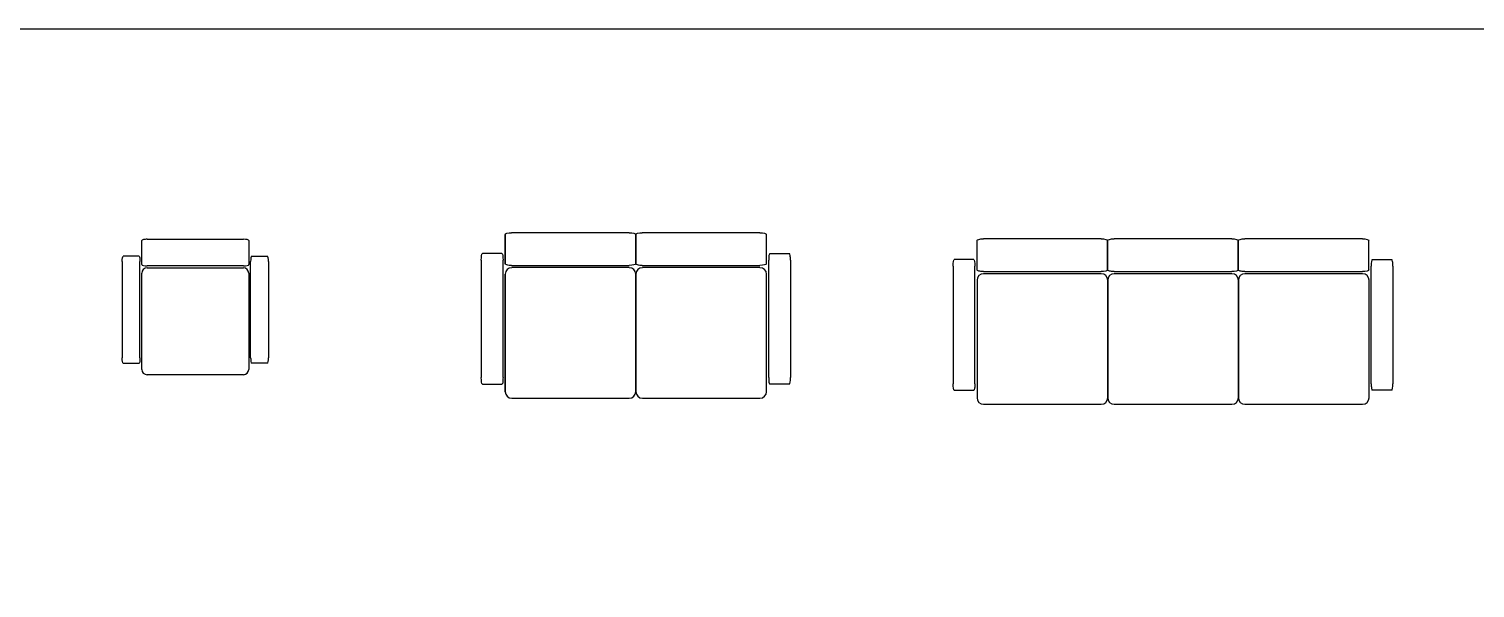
# Model space of a CAD drawing. Header units: centimetres. Extents: x 56177 to 99483, y 493 to 15482.
# Drawn here: x 60994 to 61806, y 2481 to 2794 of the extents above; entities that cross this region are included whole.
import ezdxf

# ---------------------------------------------------------------- set-up
doc = ezdxf.new("R2010")
doc.units = ezdxf.units.CM
doc.header["$MEASUREMENT"] = 0
doc.set_wipeout_variables(frame=1)

# ---------------------------------------------------------------- blocks, each defined once
blk = doc.blocks.new('6-canapé 2pl-plan')
blk.add_wipeout([(-86.1, 44.53), (-75.11, 44.53), (-73.36, 55.29), (-69.69, 56.21), (69.56, 56.21), (73.22, 55.29), (73.22, 44.64), (75.11, 44.53), (86.1, 44.53), (86.71, 40.87), (86.71, -25.09), (86.1, -28.76), (75.11, -28.76), (73.29, -32.98), (69.63, -36.65), (-69.63, -36.65), (-73.29, -32.98), (-75.07, -28.75), (-86.1, -28.76), (-86.71, -25.09)]).dxf.layer = 'Defpoints'
for p, q in [((-73.36, 55.29), (-73.36, 38.8)), ((-73.36, 38.8), (-73.36, 55.29)), ((-3.73, 56.21), (-69.69, 56.21)), ((-0.07, 55.29), (-0.07, 38.8)), ((-0.07, 38.8), (-0.07, 55.29)), ((69.56, 56.21), (3.6, 56.21)), ((73.22, 38.8), (73.22, 55.29)), ((-86.71, 40.87), (-86.71, -25.09)), ((-75.11, 44.53), (-86.1, 44.53)), ((-74.5, -25.09), (-74.5, 40.87)), ((74.5, -25.09), (74.5, 40.87)), ((75.11, 44.53), (86.1, 44.53)), ((86.71, 40.87), (86.71, -25.09)), ((-73.29, 32.98), (-73.29, -32.98)), ((-73.29, -32.98), (-73.29, 32.98)), ((-69.69, 37.89), (-3.73, 37.89)), ((-3.66, 36.65), (-69.63, 36.65)), ((0, -32.98), (0, 32.98)), ((0, 32.98), (0, -32.98)), ((3.6, 37.89), (69.56, 37.89)), ((69.63, 36.65), (3.66, 36.65)), ((73.29, -32.98), (73.29, 32.98)), ((-86.1, -28.76), (-75.11, -28.76)), ((86.1, -28.76), (75.11, -28.76)), ((-69.63, -36.65), (-3.66, -36.65)), ((3.66, -36.65), (69.63, -36.65))]:
    blk.add_line(p, q)
for centre, start, end in [((-69.63, 32.98), 90, 180), ((-3.66, 32.98), 0, 90), ((3.66, 32.98), 90, 180), ((69.63, 32.98), 0, 90), ((-69.63, -32.98), 180, 270), ((-3.66, -32.98), 270, 0), ((3.66, -32.98), 180, 270), ((69.63, -32.98), 270, 0)]:
    blk.add_arc(centre, 3.66, start, end)
at = {"extrusion": (0, 0, -1)}
for centre, major_axis, ratio, start_param, end_param in [((-69.69, 55.29), (3.66, 0), 0.25, 3.141593, 4.712389), ((-3.73, 55.29), (3.66, 0), 0.25, 4.712389, 6.283185), ((3.6, 55.29), (3.66, 0), 0.25, 3.141593, 4.712389), ((69.56, 55.29), (3.66, 0), 0.25, 4.712389, 6.283185), ((-86.1, 40.87), (0, 3.66), 0.166667, 4.712389, 6.283185), ((-75.11, 40.87), (0, 3.66), 0.166667, 0, 1.570796), ((-69.69, 38.8), (3.66, 0), 0.25, 1.570796, 3.141593), ((-3.73, 38.8), (3.66, 0), 0.25, 0, 1.570796), ((3.6, 38.8), (3.66, 0), 0.25, 1.570796, 3.141593), ((69.56, 38.8), (3.66, 0), 0.25, 0, 1.570796), ((-86.1, -25.09), (0, 3.66), 0.166667, 3.141593, 4.712389), ((-75.11, -25.09), (0, 3.66), 0.166667, 1.570796, 3.141593)]:
    blk.add_ellipse(centre, major_axis=major_axis, ratio=ratio, start_param=start_param, end_param=end_param, dxfattribs=at)
for centre, major_axis, start_param, end_param in [((75.11, 40.87), (0, 3.66), 0, 1.570796), ((86.1, 40.87), (0, -3.66), 1.570796, 3.141593), ((75.11, -25.09), (0, 3.66), 1.570796, 3.141593), ((86.1, -25.09), (0, 3.66), 3.141593, 4.712389)]:
    blk.add_ellipse(centre, major_axis=major_axis, ratio=0.166667, start_param=start_param, end_param=end_param)
blk = doc.blocks.new('6-canapé 3pl-plan')
blk.add_wipeout([(-122.68, -11.68), (-109.94, -11.68), (-109.94, -0.92), (-106.27, 0), (106.27, 0), (109.94, -0.92), (111.82, -11.68), (122.82, -11.68), (123.43, -15.34), (123.43, -81.3), (122.82, -84.97), (111.82, -84.97), (110, -89.19), (106.34, -92.85), (-106.2, -92.85), (-109.87, -89.19), (-111.69, -84.97), (-122.68, -84.97), (-123.29, -81.3), (-123.29, -15.34)]).dxf.layer = 'Defpoints'
for p, q in [((-40.31, 0), (-106.27, 0)), ((32.98, 0), (-32.98, 0)), ((106.27, 0), (40.31, 0)), ((-109.94, -0.92), (-109.94, -17.41)), ((-36.65, -0.92), (-36.65, -17.41)), ((-36.65, -17.41), (-36.65, -0.92)), ((36.65, -0.92), (36.65, -17.41)), ((36.65, -17.41), (36.65, -0.92)), ((109.94, -17.41), (109.94, -0.92)), ((-123.29, -15.34), (-123.29, -81.3)), ((-111.69, -11.68), (-122.68, -11.68)), ((-111.08, -81.3), (-111.08, -15.34)), ((111.21, -81.3), (111.21, -15.34)), ((111.82, -11.68), (122.82, -11.68)), ((123.43, -15.34), (123.43, -81.3)), ((-109.87, -23.23), (-109.87, -89.19)), ((-106.27, -18.32), (-40.31, -18.32)), ((-40.24, -19.56), (-106.2, -19.56)), ((-36.58, -23.23), (-36.58, -89.19)), ((-36.58, -89.19), (-36.58, -23.23)), ((-32.98, -18.32), (32.98, -18.32)), ((33.05, -19.56), (-32.91, -19.56)), ((36.71, -89.19), (36.71, -23.23)), ((36.71, -23.23), (36.71, -89.19)), ((40.31, -18.32), (106.27, -18.32)), ((106.34, -19.56), (40.38, -19.56)), ((110, -89.19), (110, -23.23)), ((-122.68, -84.97), (-111.69, -84.97)), ((122.82, -84.97), (111.82, -84.97)), ((-106.2, -92.85), (-40.24, -92.85)), ((-32.91, -92.85), (33.05, -92.85)), ((40.38, -92.85), (106.34, -92.85))]:
    blk.add_line(p, q)
for centre, start, end in [((-106.2, -23.23), 90, 180), ((-40.24, -23.23), 0, 90), ((-32.91, -23.23), 90, 180), ((33.05, -23.23), 0, 90), ((40.38, -23.23), 90, 180), ((106.34, -23.23), 0, 90), ((-106.2, -89.19), 180, 270), ((-40.24, -89.19), 270, 0), ((-32.91, -89.19), 180, 270), ((33.05, -89.19), 270, 0), ((40.38, -89.19), 180, 270), ((106.34, -89.19), 270, 0)]:
    blk.add_arc(centre, 3.66, start, end)
at = {"extrusion": (0, 0, -1)}
for centre, major_axis, ratio, start_param, end_param in [((-106.27, -0.92), (3.66, 0), 0.25, 3.141593, 4.712389), ((-40.31, -0.92), (3.66, 0), 0.25, 4.712389, 6.283185), ((-32.98, -0.92), (3.66, 0), 0.25, 3.141593, 4.712389), ((32.98, -0.92), (3.66, 0), 0.25, 4.712389, 6.283185), ((40.31, -0.92), (3.66, 0), 0.25, 3.141593, 4.712389), ((106.27, -0.92), (3.66, 0), 0.25, 4.712389, 6.283185), ((-122.68, -15.34), (0, 3.66), 0.166667, 4.712389, 6.283185), ((-111.69, -15.34), (0, 3.66), 0.166667, 0, 1.570796), ((-106.27, -17.41), (3.66, 0), 0.25, 1.570796, 3.141593), ((-40.31, -17.41), (3.66, 0), 0.25, 0, 1.570796), ((-32.98, -17.41), (3.66, 0), 0.25, 1.570796, 3.141593), ((32.98, -17.41), (3.66, 0), 0.25, 0, 1.570796), ((40.31, -17.41), (3.66, 0), 0.25, 1.570796, 3.141593), ((106.27, -17.41), (3.66, 0), 0.25, 0, 1.570796), ((-122.68, -81.3), (0, 3.66), 0.166667, 3.141593, 4.712389), ((-111.69, -81.3), (0, 3.66), 0.166667, 1.570796, 3.141593)]:
    blk.add_ellipse(centre, major_axis=major_axis, ratio=ratio, start_param=start_param, end_param=end_param, dxfattribs=at)
for centre, major_axis, start_param, end_param in [((111.82, -15.34), (0, 3.66), 0, 1.570796), ((122.82, -15.34), (0, -3.66), 1.570796, 3.141593), ((111.82, -81.3), (0, 3.66), 1.570796, 3.141593), ((122.82, -81.3), (0, 3.66), 3.141593, 4.712389)]:
    blk.add_ellipse(centre, major_axis=major_axis, ratio=0.166667, start_param=start_param, end_param=end_param)
blk = doc.blocks.new('6-fauteuil-plan')
for p, q in [((-27, 0), (27, 0)), ((-30, -14.25), (-30, -0.75)), ((30, -0.75), (30, -14.25)), ((-41.04, -12.56), (-41.04, -66.56)), ((-31.54, -9.56), (-40.54, -9.56)), ((-31.04, -66.56), (-31.04, -12.56)), ((-27.05, -16.02), (26.95, -16.02)), ((27, -15), (-27, -15)), ((31.04, -66.56), (31.04, -12.56)), ((31.54, -9.56), (40.54, -9.56)), ((41.04, -12.56), (41.04, -66.56)), ((-30.05, -73.02), (-30.05, -19.02)), ((29.95, -19.02), (29.95, -73.02)), ((-40.54, -69.56), (-31.54, -69.56)), ((40.54, -69.56), (31.54, -69.56)), ((26.95, -76.02), (-27.05, -76.02))]:
    blk.add_line(p, q)
for centre, start, end in [((-27.05, -19.02), 90, 180), ((26.95, -19.02), 0, 90), ((-27.05, -73.02), 180, 270), ((26.95, -73.02), 270, 0)]:
    blk.add_arc(centre, 3, start, end)
for centre, major_axis, ratio, start_param, end_param in [((-27, -0.75), (3, 0), 0.25, 1.570796, 3.141593), ((27, -0.75), (-3, 0), 0.25, 3.141593, 4.712389), ((-27, -14.25), (-3, 0), 0.25, 0, 1.570796), ((27, -14.25), (3, 0), 0.25, 4.712389, 6.283185), ((31.54, -12.56), (0, 3), 0.166667, 0, 1.570796), ((40.54, -12.56), (0, 3), 0.166667, 4.712389, 6.283185), ((31.54, -66.56), (0, 3), 0.166667, 1.570796, 3.141593), ((40.54, -66.56), (0, 3), 0.166667, 3.141593, 4.712389)]:
    blk.add_ellipse(centre, major_axis=major_axis, ratio=ratio, start_param=start_param, end_param=end_param)
at = {"extrusion": (0, 0, -1)}
for centre, start_param, end_param in [((-40.54, -12.56), 4.712389, 6.283185), ((-31.54, -12.56), 0, 1.570796), ((-40.54, -66.56), 3.141593, 4.712389), ((-31.54, -66.56), 1.570796, 3.141593)]:
    blk.add_ellipse(centre, major_axis=(0, 3), ratio=0.166667, start_param=start_param, end_param=end_param, dxfattribs=at)

msp = doc.modelspace()

# ---------------------------------------------------------------- linework, layer by layer
msp.add_lwpolyline([(59643.76, 2794.5), (64989.1, 2794.5), (64989.1, 631.62), (59643.76, 631.62)], close=True)

# ---------------------------------------------------------------- block references
msp.add_blockref('6-fauteuil-plan', (61087.75, 2676.41))

# ---------------------------------------------------------------- next in the draw order: block references
for name, p in [('6-canapé 2pl-plan', (61334.84, 2623.82)), ('6-canapé 3pl-plan', (61636.08, 2676.64))]:
    msp.add_blockref(name, p)

doc.saveas('drawing.dxf')
